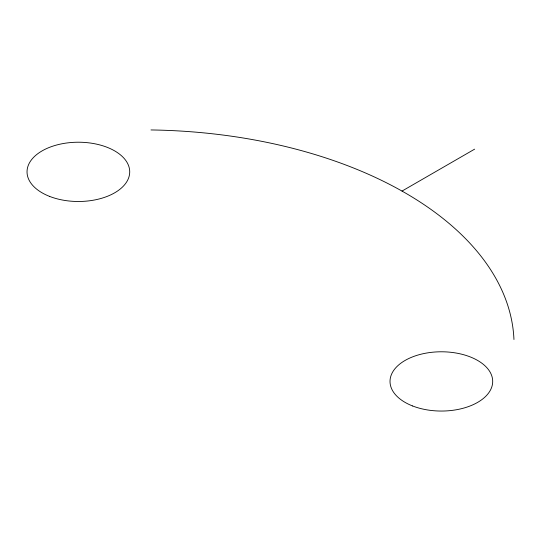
<?xml version="1.0" encoding="UTF-8"?>
<svg xmlns="http://www.w3.org/2000/svg" width="541" height="541" viewBox="0 0 541 541"><rect width="100%" height="100%" fill="white"/><g stroke="black" fill="none" stroke-linecap="round" stroke-linejoin="round"><path stroke-width="0.81" d="M402.031 191.068L474.626 149.154M150.98 129.948A372.161 214.865 0 0 1 513.95 339.505M412.587 405.96A51.334 29.633 0 0 0 492.56 383.535A51.334 29.633 0 0 0 418.93 354.761A51.334 29.633 0 0 0 412.587 405.96M49.61 196.403A51.334 29.633 0 0 0 129.583 173.972A51.334 29.633 0 0 0 55.953 145.198A51.334 29.633 0 0 0 49.61 196.403"/></g></svg>
